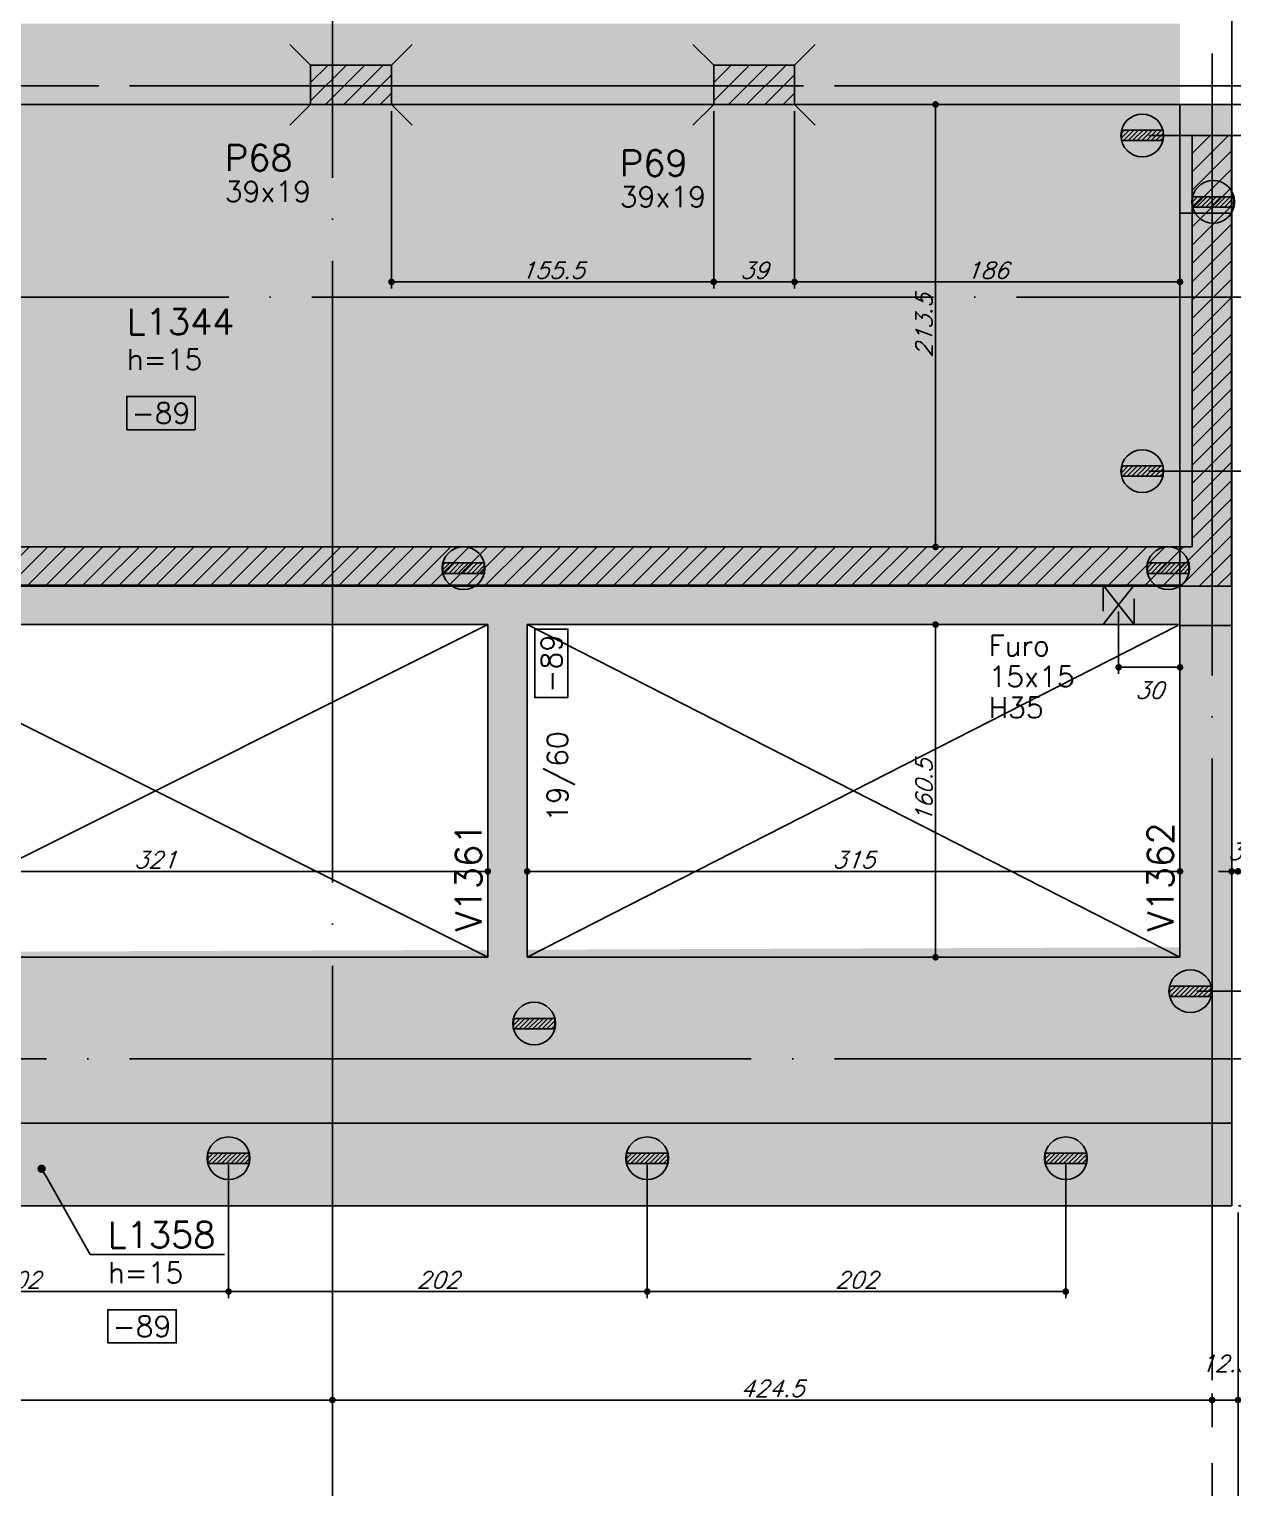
# Model space of a CAD drawing. Extents: x -5051 to 5519, y -2218 to 2282.
# Drawn here: x 2679 to 3260, y -692 to 12 of the extents above; entities that cross this region are included whole.
import ezdxf
from ezdxf import colors
from ezdxf.entities.mleader import LeaderData, LeaderLine
from ezdxf.enums import TextEntityAlignment as Align
from ezdxf.math import Vec2, Vec3

# ---------------------------------------------------------------- set-up
doc = ezdxf.new("R2010")
doc.units = 0
doc.header["$LTSCALE"] = 50
doc.header["$MEASUREMENT"] = 0
doc.linetypes.add('EIXO', pattern=[6.8, 6, -0.4, 0, -0.4])
doc.linetypes.add('HIDDEN', pattern=[0.375, 0.25, -0.125])
doc.layers.get('0').update_dxf_attribs({"linetype": 'CONTINUOUS'})
doc.layers.get('DEFPOINTS').update_dxf_attribs({"linetype": 'CONTINUOUS'})
for name, color, linetype in [('71', 6, 'CONTINUOUS'), ('F-ARM', 6, 'CONTINUOUS'), ('F-AUX-RED', 1, 'CONTINUOUS'), ('F-COTAS', 106, 'CONTINUOUS'), ('F-COTAS ANCORAGEM', 106, 'CONTINUOUS'), ('F-COTAS-FUROS VIGA', 50, 'CONTINUOUS'), ('F-DESNIVEL-8', 11, 'CONTINUOUS'), ('F-EIXO', 12, 'EIXO'), ('F-FURO-PAREDE', 2, 'HIDDEN'), ('F-FURO-PAREDE-TEXTOS', 2, 'CONTINUOUS'), ('F-LAJES', 3, 'CONTINUOUS'), ('F-LAJES-DIM', 2, 'CONTINUOUS'), ('F-LAJES-NOME', 4, 'CONTINUOUS'), ('F-PILARES-DIM', 172, 'CONTINUOUS'), ('F-PILARES-HACH', 174, 'CONTINUOUS'), ('F-PILARES-M', 170, 'CONTINUOUS'), ('F-PILARES-N', 170, 'CONTINUOUS'), ('F-PILARES-NASCE', 4, 'CONTINUOUS'), ('F-PILARES-NOME', 170, 'CONTINUOUS'), ('F-TEXTO', 6, 'CONTINUOUS'), ('F-VIGAS', 3, 'CONTINUOUS'), ('F-VIGAS-DIM', 2, 'CONTINUOUS'), ('F-VIGAS-NOME', 4, 'CONTINUOUS'), ('F-VÃO', 1, 'CONTINUOUS')]:
    doc.layers.add(name, color=color, linetype=linetype)
doc.layers.add('F-DESNIVEL-3', color=7, linetype='CONTINUOUS', true_color=0xd5c7ff)
doc.styles.add('CP-TEXT-INCL', font='simplex.shx', dxfattribs={"oblique": 20})
doc.styles.add('MCP', font='simplex.shx')
doc.styles.add('ROMANS', font='simplex.shx')
doc.styles.get("Standard").update_dxf_attribs({"font": 'simplex.shx'})
doc.dimstyles.new('CP-COTAS-50', dxfattribs={"dimscale": 0.64, "dimtxt": 12.5, "dimasz": 5, "dimexe": 5, "dimexo": 5, "dimgap": 2.5, "dimtad": 1, "dimdec": 1, "dimdsep": 46, "dimtxsty": 'CP-TEXT-INCL', "dimblk1": 'DOT', "dimblk2": 'DOT', "dimsah": 1, "dimcen": 9, "dimclrd": 256, "dimclre": 256, "dimclrt": 256, "dimadec": 0, "dimazin": 0, "dimtfac": 1, "dimtdec": 1, "dimtmove": 2, "dimatfit": 3, "dimldrblk": 'DOT', "dimfxl": 5, "dimtolj": 1, "dimarcsym": 0})

# ---------------------------------------------------------------- blocks, each defined once
blk = doc.blocks.new('*U217')
at = {"layer": 'F-EIXO'}
blk.add_line((0, 0), (0, -2408.39), dxfattribs=at)
at = {"layer": 'F-TEXTO', "style": 'ROMANS'}
blk.add_attdef('EIXO', text='', height=17.5, rotation=360, dxfattribs=at).set_placement((0, 28.21), align=Align.MIDDLE_CENTER)
blk = doc.blocks.new('*U4')
at = {"layer": 'F-EIXO'}
blk.add_line((0, 0), (7285, 0), dxfattribs=at)
at = {"layer": 'F-TEXTO', "style": 'ROMANS'}
blk.add_attdef('EIXO', text='', height=17.5, dxfattribs=at).set_placement((-28.2072, 0), align=Align.MIDDLE_CENTER)
blk = doc.blocks.new('*U3')
at = {"layer": 'F-EIXO'}
blk.add_line((0, 0), (7197, 0), dxfattribs=at)
at = {"layer": 'F-TEXTO', "style": 'ROMANS'}
blk.add_attdef('EIXO', text='', height=17.5, dxfattribs=at).set_placement((-28.2072, 0), align=Align.MIDDLE_CENTER)
blk = doc.blocks.new('*U205')
at = {"layer": 'F-EIXO'}
blk.add_line((0, 0), (0, -2508.39), dxfattribs=at)
at = {"layer": 'F-TEXTO', "style": 'ROMANS'}
blk.add_attdef('EIXO', text='', height=17.5, rotation=360, dxfattribs=at).set_placement((0, 28.21), align=Align.MIDDLE_CENTER)
blk = doc.blocks.new('*U9')
at = {"layer": 'F-LAJES-DIM', "color": 1}
blk.add_lwpolyline([(0, 0), (33, 0), (33, 16), (0, 16)], close=True, dxfattribs=at)
at = {"layer": 'F-LAJES-DIM', "style": 'MCP'}
blk.add_attdef('DIM', text='', height=10, dxfattribs=at).set_placement((16.5, 8), align=Align.MIDDLE_CENTER)
blk = doc.blocks.new('*U12')
at = {"layer": 'F-VIGAS-DIM', "color": 1}
blk.add_lwpolyline([(0, 0), (33, 0), (33, 16), (0, 16)], close=True, dxfattribs=at)
at = {"layer": 'F-VIGAS-DIM', "style": 'MCP'}
blk.add_attdef('DIM', text='', height=10, dxfattribs=at).set_placement((16.5, 8), align=Align.MIDDLE_CENTER)
blk = doc.blocks.new('_DOT')
at = {"color": 0, "linetype": 'ByBlock'}
blk.add_line((-0.5, 0), (-1, 0), dxfattribs=at)
at = {"color": 0, "linetype": 'ByBlock', "const_width": 0.5}
blk.add_lwpolyline([(-0.25, 0, 1), (0.25, 0, 1)], format="xyb", close=True, dxfattribs=at)
blk = doc.blocks.new('*D18')
at = {"layer": 'DEFPOINTS', "color": 0, "linetype": 'Continuous', "transparency": 16777216}
for p in [(3116.56, -275), (3116.56, -275), (3116.56, -435.5)]:
    blk.add_point(p, dxfattribs=at)
at = {"layer": 'F-COTAS', "linetype": 'Continuous', "lineweight": -2, "transparency": 16777216}
blk.add_line((3116.56, -432.3), (3116.56, -278.2), dxfattribs=at)
at = {"layer": 'F-COTAS', "linetype": 'Continuous', "lineweight": -2, "transparency": 16777216, "xscale": 3.2, "yscale": 3.2, "zscale": 3.2}
for p, rotation in [((3116.56, -275), 90), ((3116.56, -435.5), 270)]:
    blk.add_blockref('_DOT', p, dxfattribs=dict(at, rotation=rotation))
at = {"layer": 'F-COTAS', "linetype": 'Continuous', "transparency": 16777216, "insert": (3110.96, -355.25), "char_height": 8, "attachment_point": 5, "rotation": 90, "style": 'CP-TEXT-INCL'}
blk.add_mtext('\\A1;160.5', dxfattribs=at)
blk = doc.blocks.new('*D19')
at = {"layer": 'DEFPOINTS', "color": 0, "linetype": 'Continuous', "transparency": 16777216}
for p in [(3116.56, -24), (3116.56, -24), (3116.56, -237.5)]:
    blk.add_point(p, dxfattribs=at)
at = {"layer": 'F-COTAS', "linetype": 'Continuous', "lineweight": -2, "transparency": 16777216}
blk.add_line((3116.56, -234.3), (3116.56, -27.2), dxfattribs=at)
at = {"layer": 'F-COTAS', "linetype": 'Continuous', "lineweight": -2, "transparency": 16777216, "xscale": 3.2, "yscale": 3.2, "zscale": 3.2}
for p, rotation in [((3116.56, -24), 90), ((3116.56, -237.5), 270)]:
    blk.add_blockref('_DOT', p, dxfattribs=dict(at, rotation=rotation))
at = {"layer": 'F-COTAS', "linetype": 'Continuous', "transparency": 16777216, "insert": (3110.96, -130.75), "char_height": 8, "attachment_point": 5, "rotation": 90, "style": 'CP-TEXT-INCL'}
blk.add_mtext('\\A1;213.5', dxfattribs=at)
blk = doc.blocks.new('*D127')
at = {"layer": 'DEFPOINTS', "color": 0, "linetype": 'Continuous', "transparency": 16777216}
for p in [(2579.5, -394.06), (2900.5, -394.06), (2900.5, -394.06)]:
    blk.add_point(p, dxfattribs=at)
at = {"layer": 'F-COTAS', "linetype": 'Continuous', "lineweight": -2, "transparency": 16777216}
blk.add_line((2582.7, -394.06), (2897.3, -394.06), dxfattribs=at)
at = {"layer": 'F-COTAS', "linetype": 'Continuous', "lineweight": -2, "transparency": 16777216, "xscale": 3.2, "yscale": 3.2, "zscale": 3.2, "rotation": 180}
blk.add_blockref('_DOT', (2579.5, -394.06), dxfattribs=at)
at = {"layer": 'F-COTAS', "linetype": 'Continuous', "lineweight": -2, "transparency": 16777216, "xscale": 3.2, "yscale": 3.2, "zscale": 3.2}
blk.add_blockref('_DOT', (2900.5, -394.06), dxfattribs=at)
at = {"layer": 'F-COTAS', "linetype": 'Continuous', "transparency": 16777216, "insert": (2740, -388.46), "char_height": 8, "attachment_point": 5, "style": 'CP-TEXT-INCL'}
blk.add_mtext('\\A1;321', dxfattribs=at)
blk = doc.blocks.new('*D128')
at = {"layer": 'DEFPOINTS', "color": 0, "linetype": 'Continuous', "transparency": 16777216}
for p in [(2919.5, -394.06), (3234.5, -394.06), (3234.5, -394.06)]:
    blk.add_point(p, dxfattribs=at)
at = {"layer": 'F-COTAS', "linetype": 'Continuous', "lineweight": -2, "transparency": 16777216}
blk.add_line((2922.7, -394.06), (3231.3, -394.06), dxfattribs=at)
at = {"layer": 'F-COTAS', "linetype": 'Continuous', "lineweight": -2, "transparency": 16777216, "xscale": 3.2, "yscale": 3.2, "zscale": 3.2, "rotation": 180}
blk.add_blockref('_DOT', (2919.5, -394.06), dxfattribs=at)
at = {"layer": 'F-COTAS', "linetype": 'Continuous', "lineweight": -2, "transparency": 16777216, "xscale": 3.2, "yscale": 3.2, "zscale": 3.2}
blk.add_blockref('_DOT', (3234.5, -394.06), dxfattribs=at)
at = {"layer": 'F-COTAS', "linetype": 'Continuous', "transparency": 16777216, "insert": (3077, -388.46), "char_height": 8, "attachment_point": 5, "style": 'CP-TEXT-INCL'}
blk.add_mtext('\\A1;315', dxfattribs=at)
blk = doc.blocks.new('*D129')
at = {"layer": 'DEFPOINTS', "color": 0, "linetype": 'Continuous', "transparency": 16777216}
for p in [(3259.5, -394.06), (3262.5, -394.06), (3262.5, -394.06)]:
    blk.add_point(p, dxfattribs=at)
at = {"layer": 'F-COTAS', "linetype": 'Continuous', "lineweight": -2, "transparency": 16777216}
for p, q in [((3256.3, -394.06), (3253.1, -394.06)), ((3259.5, -394.06), (3262.5, -394.06)), ((3265.7, -394.06), (3268.9, -394.06))]:
    blk.add_line(p, q, dxfattribs=at)
at = {"layer": 'F-COTAS', "linetype": 'Continuous', "lineweight": -2, "transparency": 16777216, "xscale": 3.2, "yscale": 3.2, "zscale": 3.2}
blk.add_blockref('_DOT', (3259.5, -394.06), dxfattribs=at)
at = {"layer": 'F-COTAS', "linetype": 'Continuous', "lineweight": -2, "transparency": 16777216, "xscale": 3.2, "yscale": 3.2, "zscale": 3.2, "rotation": 180}
blk.add_blockref('_DOT', (3262.5, -394.06), dxfattribs=at)
at = {"layer": 'F-COTAS', "linetype": 'Continuous', "transparency": 16777216, "insert": (3261, -384.46), "char_height": 8, "attachment_point": 5, "style": 'CP-TEXT-INCL'}
blk.add_mtext('\\A1;3', dxfattribs=at)
blk = doc.blocks.new('*D190')
at = {"layer": 'DEFPOINTS', "color": 0, "linetype": 'Continuous', "transparency": 16777216}
for p in [(3048.5, -24), (3234.5, -50.25), (3234.5, -109.63)]:
    blk.add_point(p, dxfattribs=at)
at = {"layer": 'F-COTAS', "linetype": 'Continuous', "lineweight": -2, "transparency": 16777216}
for p, q in [((3048.5, -27.2), (3048.5, -112.83)), ((3234.5, -53.45), (3234.5, -112.83)), ((3051.7, -109.63), (3231.3, -109.63))]:
    blk.add_line(p, q, dxfattribs=at)
at = {"layer": 'F-COTAS', "linetype": 'Continuous', "lineweight": -2, "transparency": 16777216, "xscale": 3.2, "yscale": 3.2, "zscale": 3.2, "rotation": 180}
blk.add_blockref('_DOT', (3048.5, -109.63), dxfattribs=at)
at = {"layer": 'F-COTAS', "linetype": 'Continuous', "lineweight": -2, "transparency": 16777216, "xscale": 3.2, "yscale": 3.2, "zscale": 3.2}
blk.add_blockref('_DOT', (3234.5, -109.63), dxfattribs=at)
at = {"layer": 'F-COTAS', "linetype": 'Continuous', "transparency": 16777216, "insert": (3141.5, -104.03), "char_height": 8, "attachment_point": 5, "style": 'CP-TEXT-INCL'}
blk.add_mtext('\\A1;186', dxfattribs=at)
blk = doc.blocks.new('*D191')
at = {"layer": 'DEFPOINTS', "color": 0, "linetype": 'Continuous', "transparency": 16777216}
for p in [(2854, -24), (3009.5, -24), (3009.5, -109.63)]:
    blk.add_point(p, dxfattribs=at)
at = {"layer": 'F-COTAS', "linetype": 'Continuous', "lineweight": -2, "transparency": 16777216}
for p, q in [((2854, -27.2), (2854, -112.83)), ((3009.5, -27.2), (3009.5, -112.83)), ((2857.2, -109.63), (3006.3, -109.63))]:
    blk.add_line(p, q, dxfattribs=at)
at = {"layer": 'F-COTAS', "linetype": 'Continuous', "lineweight": -2, "transparency": 16777216, "xscale": 3.2, "yscale": 3.2, "zscale": 3.2, "rotation": 180}
blk.add_blockref('_DOT', (2854, -109.63), dxfattribs=at)
at = {"layer": 'F-COTAS', "linetype": 'Continuous', "lineweight": -2, "transparency": 16777216, "xscale": 3.2, "yscale": 3.2, "zscale": 3.2}
blk.add_blockref('_DOT', (3009.5, -109.63), dxfattribs=at)
at = {"layer": 'F-COTAS', "linetype": 'Continuous', "transparency": 16777216, "insert": (2931.75, -104.03), "char_height": 8, "attachment_point": 5, "style": 'CP-TEXT-INCL'}
blk.add_mtext('\\A1;155.5', dxfattribs=at)
blk = doc.blocks.new('*D192')
at = {"layer": 'DEFPOINTS', "color": 0, "linetype": 'Continuous', "transparency": 16777216}
for p in [(3009.5, -90.98), (3048.5, -90.98), (3048.5, -109.63)]:
    blk.add_point(p, dxfattribs=at)
at = {"layer": 'F-COTAS', "linetype": 'Continuous', "lineweight": -2, "transparency": 16777216}
for p, q in [((3009.5, -94.18), (3009.5, -112.83)), ((3048.5, -94.18), (3048.5, -112.83)), ((3012.7, -109.63), (3045.3, -109.63))]:
    blk.add_line(p, q, dxfattribs=at)
at = {"layer": 'F-COTAS', "linetype": 'Continuous', "lineweight": -2, "transparency": 16777216, "xscale": 3.2, "yscale": 3.2, "zscale": 3.2, "rotation": 180}
blk.add_blockref('_DOT', (3009.5, -109.63), dxfattribs=at)
at = {"layer": 'F-COTAS', "linetype": 'Continuous', "lineweight": -2, "transparency": 16777216, "xscale": 3.2, "yscale": 3.2, "zscale": 3.2}
blk.add_blockref('_DOT', (3048.5, -109.63), dxfattribs=at)
at = {"layer": 'F-COTAS', "linetype": 'Continuous', "transparency": 16777216, "insert": (3029, -104.03), "char_height": 8, "attachment_point": 5, "style": 'CP-TEXT-INCL'}
blk.add_mtext('\\A1;39', dxfattribs=at)
blk = doc.blocks.new('*D384')
at = {"layer": 'DEFPOINTS', "color": 0, "linetype": 'Continuous', "transparency": 16777216}
for p in [(3204.9, -265.5), (3234.5, -290.99), (3234.5, -295.6)]:
    blk.add_point(p, dxfattribs=at)
at = {"layer": 'F-COTAS-FUROS VIGA', "linetype": 'Continuous', "lineweight": -2, "transparency": 16777216}
for p, q in [((3204.9, -268.7), (3204.9, -298.8)), ((3208.1, -295.6), (3231.3, -295.6)), ((3234.5, -294.19), (3234.5, -298.8))]:
    blk.add_line(p, q, dxfattribs=at)
at = {"layer": 'F-COTAS-FUROS VIGA', "linetype": 'Continuous', "lineweight": -2, "transparency": 16777216, "xscale": 3.2, "yscale": 3.2, "zscale": 3.2, "rotation": 180}
blk.add_blockref('_DOT', (3204.9, -295.6), dxfattribs=at)
at = {"layer": 'F-COTAS-FUROS VIGA', "linetype": 'Continuous', "lineweight": -2, "transparency": 16777216, "xscale": 3.2, "yscale": 3.2, "zscale": 3.2}
blk.add_blockref('_DOT', (3234.5, -295.6), dxfattribs=at)
at = {"layer": 'F-COTAS-FUROS VIGA', "linetype": 'Continuous', "transparency": 16777216, "insert": (3219.7, -306.63), "char_height": 8, "attachment_point": 5, "style": 'CP-TEXT-INCL'}
blk.add_mtext('\\A1;30', dxfattribs=at)
blk = doc.blocks.new('PONTO ANCORAGEM_EST')
at = {"layer": 'F-ARM'}
h = blk.add_hatch(dxfattribs=at)
h.set_pattern_fill('ANSI31', color=2, scale=0.5)
h.set_pattern_definition([(45, (0, 0), (-1.122532, 1.122532), [])])
h.paths.add_polyline_path([(-1159.55, 5937.09), (-1179.55, 5937.09), (-1179.55, 5932.09), (-1159.55, 5932.09)])
at = {"layer": 'F-ARM', "color": 3, "elevation": 0}
blk.add_lwpolyline([(-1179.55, 5932.09), (-1159.55, 5932.09), (-1159.55, 5937.09), (-1179.55, 5937.09)], close=True, dxfattribs=at)
at = {"layer": 'F-ARM', "color": 3}
blk.add_circle((-1169.55, 5934.59, 0), 10.31, dxfattribs=at)
blk = doc.blocks.new('*D425')
at = {"layer": 'DEFPOINTS', "color": 0, "linetype": 'Continuous', "transparency": 16777216}
for p in [(-3549.5, -555.5), (3262.5, -555.5), (3262.5, -715.86)]:
    blk.add_point(p, dxfattribs=at)
at = {"layer": 'F-COTAS', "linetype": 'Continuous', "lineweight": -2, "transparency": 16777216}
for p, q in [((-3549.5, -558.7), (-3549.5, -719.06)), ((3262.5, -558.7), (3262.5, -719.06)), ((-3546.3, -715.86), (3259.3, -715.86))]:
    blk.add_line(p, q, dxfattribs=at)
at = {"layer": 'F-COTAS', "linetype": 'Continuous', "lineweight": -2, "transparency": 16777216, "xscale": 3.2, "yscale": 3.2, "zscale": 3.2, "rotation": 180}
blk.add_blockref('_DOT', (-3549.5, -715.86), dxfattribs=at)
at = {"layer": 'F-COTAS', "linetype": 'Continuous', "lineweight": -2, "transparency": 16777216, "xscale": 3.2, "yscale": 3.2, "zscale": 3.2}
blk.add_blockref('_DOT', (3262.5, -715.86), dxfattribs=at)
at = {"layer": 'F-COTAS', "linetype": 'Continuous', "transparency": 16777216, "insert": (-143.5, -710.26), "char_height": 8, "attachment_point": 5, "style": 'CP-TEXT-INCL'}
blk.add_mtext('\\A1;6812', dxfattribs=at)
blk = doc.blocks.new('*D426')
at = {"layer": 'DEFPOINTS', "color": 0, "linetype": 'Continuous', "transparency": 16777216}
for p in [(3262.5, -555.5), (3250, -649.15), (3250, -665.52)]:
    blk.add_point(p, dxfattribs=at)
at = {"layer": 'F-COTAS', "linetype": 'Continuous', "lineweight": -2, "transparency": 16777216}
for p, q in [((3262.5, -558.7), (3262.5, -652.35)), ((3250, -662.32), (3250, -645.95)), ((3259.3, -649.15), (3253.2, -649.15))]:
    blk.add_line(p, q, dxfattribs=at)
at = {"layer": 'F-COTAS', "linetype": 'Continuous', "lineweight": -2, "transparency": 16777216, "xscale": 3.2, "yscale": 3.2, "zscale": 3.2, "rotation": 180}
blk.add_blockref('_DOT', (3250, -649.15), dxfattribs=at)
at = {"layer": 'F-COTAS', "linetype": 'Continuous', "lineweight": -2, "transparency": 16777216, "xscale": 3.2, "yscale": 3.2, "zscale": 3.2}
blk.add_blockref('_DOT', (3262.5, -649.15), dxfattribs=at)
at = {"layer": 'F-COTAS', "linetype": 'Continuous', "transparency": 16777216, "insert": (3256.25, -631.55), "char_height": 8, "attachment_point": 5, "style": 'CP-TEXT-INCL'}
blk.add_mtext('\\A1;12.5', dxfattribs=at)
blk = doc.blocks.new('*D427')
at = {"layer": 'DEFPOINTS', "color": 0, "linetype": 'Continuous', "transparency": 16777216}
for p in [(2825.5, -649.15), (2825.5, -649.15), (3250, -665.52)]:
    blk.add_point(p, dxfattribs=at)
at = {"layer": 'F-COTAS', "linetype": 'Continuous', "lineweight": -2, "transparency": 16777216}
for p, q in [((3250, -662.32), (3250, -645.95)), ((3246.8, -649.15), (2828.7, -649.15))]:
    blk.add_line(p, q, dxfattribs=at)
at = {"layer": 'F-COTAS', "linetype": 'Continuous', "lineweight": -2, "transparency": 16777216, "xscale": 3.2, "yscale": 3.2, "zscale": 3.2, "rotation": 180}
blk.add_blockref('_DOT', (2825.5, -649.15), dxfattribs=at)
at = {"layer": 'F-COTAS', "linetype": 'Continuous', "lineweight": -2, "transparency": 16777216, "xscale": 3.2, "yscale": 3.2, "zscale": 3.2}
blk.add_blockref('_DOT', (3250, -649.15), dxfattribs=at)
at = {"layer": 'F-COTAS', "linetype": 'Continuous', "transparency": 16777216, "insert": (3037.75, -643.55), "char_height": 8, "attachment_point": 5, "style": 'CP-TEXT-INCL'}
blk.add_mtext('\\A1;424.5', dxfattribs=at)
blk = doc.blocks.new('*D428')
at = {"layer": 'DEFPOINTS', "color": 0, "linetype": 'Continuous', "transparency": 16777216}
for p in [(2245.5, -649.15), (2825.5, -649.15), (2245.5, -660.8)]:
    blk.add_point(p, dxfattribs=at)
at = {"layer": 'F-COTAS', "linetype": 'Continuous', "lineweight": -2, "transparency": 16777216}
for p, q in [((2245.5, -657.6), (2245.5, -645.95)), ((2822.3, -649.15), (2248.7, -649.15))]:
    blk.add_line(p, q, dxfattribs=at)
at = {"layer": 'F-COTAS', "linetype": 'Continuous', "lineweight": -2, "transparency": 16777216, "xscale": 3.2, "yscale": 3.2, "zscale": 3.2, "rotation": 180}
blk.add_blockref('_DOT', (2245.5, -649.15), dxfattribs=at)
at = {"layer": 'F-COTAS', "linetype": 'Continuous', "lineweight": -2, "transparency": 16777216, "xscale": 3.2, "yscale": 3.2, "zscale": 3.2}
blk.add_blockref('_DOT', (2825.5, -649.15), dxfattribs=at)
at = {"layer": 'F-COTAS', "linetype": 'Continuous', "transparency": 16777216, "insert": (2535.5, -643.55), "char_height": 8, "attachment_point": 5, "style": 'CP-TEXT-INCL'}
blk.add_mtext('\\A1;580', dxfattribs=at)
blk = doc.blocks.new('*D495')
at = {"layer": 'DEFPOINTS', "color": 0, "linetype": 'Continuous', "transparency": 16777216}
for p in [(2573.4, -532.5), (2775.4, -532.5), (2775.4, -596.81)]:
    blk.add_point(p, dxfattribs=at)
at = {"layer": 'F-COTAS ANCORAGEM', "linetype": 'Continuous', "lineweight": -2, "transparency": 16777216}
for p, q in [((2573.4, -535.7), (2573.4, -600.01)), ((2775.4, -535.7), (2775.4, -600.01)), ((2576.6, -596.81), (2772.2, -596.81))]:
    blk.add_line(p, q, dxfattribs=at)
at = {"layer": 'F-COTAS ANCORAGEM', "linetype": 'Continuous', "lineweight": -2, "transparency": 16777216, "xscale": 3.2, "yscale": 3.2, "zscale": 3.2, "rotation": 180}
blk.add_blockref('_DOT', (2573.4, -596.81), dxfattribs=at)
at = {"layer": 'F-COTAS ANCORAGEM', "linetype": 'Continuous', "lineweight": -2, "transparency": 16777216, "xscale": 3.2, "yscale": 3.2, "zscale": 3.2}
blk.add_blockref('_DOT', (2775.4, -596.81), dxfattribs=at)
at = {"layer": 'F-COTAS ANCORAGEM', "linetype": 'Continuous', "transparency": 16777216, "insert": (2674.4, -591.21), "char_height": 8, "attachment_point": 5, "style": 'CP-TEXT-INCL'}
blk.add_mtext('\\A1;202', dxfattribs=at)
blk = doc.blocks.new('*D496')
at = {"layer": 'DEFPOINTS', "color": 0, "linetype": 'Continuous', "transparency": 16777216}
for p in [(2775.4, -532.5), (2977.4, -532.5), (2977.4, -596.81)]:
    blk.add_point(p, dxfattribs=at)
at = {"layer": 'F-COTAS ANCORAGEM', "linetype": 'Continuous', "lineweight": -2, "transparency": 16777216}
for p, q in [((2775.4, -535.7), (2775.4, -600.01)), ((2977.4, -535.7), (2977.4, -600.01)), ((2778.6, -596.81), (2974.2, -596.81))]:
    blk.add_line(p, q, dxfattribs=at)
at = {"layer": 'F-COTAS ANCORAGEM', "linetype": 'Continuous', "lineweight": -2, "transparency": 16777216, "xscale": 3.2, "yscale": 3.2, "zscale": 3.2, "rotation": 180}
blk.add_blockref('_DOT', (2775.4, -596.81), dxfattribs=at)
at = {"layer": 'F-COTAS ANCORAGEM', "linetype": 'Continuous', "lineweight": -2, "transparency": 16777216, "xscale": 3.2, "yscale": 3.2, "zscale": 3.2}
blk.add_blockref('_DOT', (2977.4, -596.81), dxfattribs=at)
at = {"layer": 'F-COTAS ANCORAGEM', "linetype": 'Continuous', "transparency": 16777216, "insert": (2876.4, -591.21), "char_height": 8, "attachment_point": 5, "style": 'CP-TEXT-INCL'}
blk.add_mtext('\\A1;202', dxfattribs=at)
blk = doc.blocks.new('*D497')
at = {"layer": 'DEFPOINTS', "color": 0, "linetype": 'Continuous', "transparency": 16777216}
for p in [(2977.4, -532.5), (3179.4, -532.5), (3179.4, -596.81)]:
    blk.add_point(p, dxfattribs=at)
at = {"layer": 'F-COTAS ANCORAGEM', "linetype": 'Continuous', "lineweight": -2, "transparency": 16777216}
for p, q in [((2977.4, -535.7), (2977.4, -600.01)), ((3179.4, -535.7), (3179.4, -600.01)), ((2980.6, -596.81), (3176.2, -596.81))]:
    blk.add_line(p, q, dxfattribs=at)
at = {"layer": 'F-COTAS ANCORAGEM', "linetype": 'Continuous', "lineweight": -2, "transparency": 16777216, "xscale": 3.2, "yscale": 3.2, "zscale": 3.2, "rotation": 180}
blk.add_blockref('_DOT', (2977.4, -596.81), dxfattribs=at)
at = {"layer": 'F-COTAS ANCORAGEM', "linetype": 'Continuous', "lineweight": -2, "transparency": 16777216, "xscale": 3.2, "yscale": 3.2, "zscale": 3.2}
blk.add_blockref('_DOT', (3179.4, -596.81), dxfattribs=at)
at = {"layer": 'F-COTAS ANCORAGEM', "linetype": 'Continuous', "transparency": 16777216, "insert": (3078.4, -591.21), "char_height": 8, "attachment_point": 5, "style": 'CP-TEXT-INCL'}
blk.add_mtext('\\A1;202', dxfattribs=at)
blk = doc.blocks.new('*D498')
at = {"layer": 'DEFPOINTS', "color": 0, "linetype": 'Continuous', "transparency": 16777216}
for p in [(3239.5, -451.9), (3313.22, -451.9), (3259.5, -555.5)]:
    blk.add_point(p, dxfattribs=at)
at = {"layer": 'F-COTAS ANCORAGEM', "linetype": 'Continuous', "lineweight": -2, "transparency": 16777216}
for p, q in [((3242.7, -451.9), (3316.42, -451.9)), ((3313.22, -552.3), (3313.22, -455.1)), ((3262.7, -555.5), (3316.42, -555.5))]:
    blk.add_line(p, q, dxfattribs=at)
at = {"layer": 'F-COTAS ANCORAGEM', "linetype": 'Continuous', "lineweight": -2, "transparency": 16777216, "xscale": 3.2, "yscale": 3.2, "zscale": 3.2}
for p, rotation in [((3313.22, -451.9), 90), ((3313.22, -555.5), 270)]:
    blk.add_blockref('_DOT', p, dxfattribs=dict(at, rotation=rotation))
at = {"layer": 'F-COTAS ANCORAGEM', "linetype": 'Continuous', "transparency": 16777216, "insert": (3307.62, -503.7), "char_height": 8, "attachment_point": 5, "rotation": 90, "style": 'CP-TEXT-INCL'}
blk.add_mtext('\\A1;104', dxfattribs=at)
blk = doc.blocks.new('*D499')
at = {"layer": 'DEFPOINTS', "color": 0, "linetype": 'Continuous', "transparency": 16777216}
for p in [(3216.3, -200.93), (3313.22, -200.93), (3239.5, -451.9)]:
    blk.add_point(p, dxfattribs=at)
at = {"layer": 'F-COTAS ANCORAGEM', "linetype": 'Continuous', "lineweight": -2, "transparency": 16777216}
for p, q in [((3219.5, -200.93), (3316.42, -200.93)), ((3313.22, -448.7), (3313.22, -204.13)), ((3242.7, -451.9), (3316.42, -451.9))]:
    blk.add_line(p, q, dxfattribs=at)
at = {"layer": 'F-COTAS ANCORAGEM', "linetype": 'Continuous', "lineweight": -2, "transparency": 16777216, "xscale": 3.2, "yscale": 3.2, "zscale": 3.2}
for p, rotation in [((3313.22, -200.93), 90), ((3313.22, -451.9), 270)]:
    blk.add_blockref('_DOT', p, dxfattribs=dict(at, rotation=rotation))
at = {"layer": 'F-COTAS ANCORAGEM', "linetype": 'Continuous', "transparency": 16777216, "insert": (3307.62, -326.42), "char_height": 8, "attachment_point": 5, "rotation": 90, "style": 'CP-TEXT-INCL'}
blk.add_mtext('\\A1;251', dxfattribs=at)
blk = doc.blocks.new('*D500')
at = {"layer": 'DEFPOINTS', "color": 0, "linetype": 'Continuous', "transparency": 16777216}
for p in [(3216.3, -39), (3313.22, -39), (3216.3, -200.93)]:
    blk.add_point(p, dxfattribs=at)
at = {"layer": 'F-COTAS ANCORAGEM', "linetype": 'Continuous', "lineweight": -2, "transparency": 16777216}
for p, q in [((3219.5, -39), (3316.42, -39)), ((3313.22, -197.73), (3313.22, -42.2)), ((3219.5, -200.93), (3316.42, -200.93))]:
    blk.add_line(p, q, dxfattribs=at)
at = {"layer": 'F-COTAS ANCORAGEM', "linetype": 'Continuous', "lineweight": -2, "transparency": 16777216, "xscale": 3.2, "yscale": 3.2, "zscale": 3.2}
for p, rotation in [((3313.22, -39), 90), ((3313.22, -200.93), 270)]:
    blk.add_blockref('_DOT', p, dxfattribs=dict(at, rotation=rotation))
at = {"layer": 'F-COTAS ANCORAGEM', "linetype": 'Continuous', "transparency": 16777216, "insert": (3307.62, -119.97), "char_height": 8, "attachment_point": 5, "rotation": 90, "style": 'CP-TEXT-INCL'}
blk.add_mtext('\\A1;162', dxfattribs=at)
blk = doc.blocks.new('*D501')
at = {"layer": 'DEFPOINTS', "color": 0, "linetype": 'Continuous', "transparency": 16777216}
for p in [(3275.5, 83.78), (3313.22, 83.78), (3216.3, -39)]:
    blk.add_point(p, dxfattribs=at)
at = {"layer": 'F-COTAS ANCORAGEM', "linetype": 'Continuous', "lineweight": -2, "transparency": 16777216}
for p, q in [((3278.7, 83.78), (3316.42, 83.78)), ((3313.22, -35.8), (3313.22, 80.58)), ((3219.5, -39), (3316.42, -39))]:
    blk.add_line(p, q, dxfattribs=at)
at = {"layer": 'F-COTAS ANCORAGEM', "linetype": 'Continuous', "lineweight": -2, "transparency": 16777216, "xscale": 3.2, "yscale": 3.2, "zscale": 3.2}
for p, rotation in [((3313.22, 83.78), 90), ((3313.22, -39), 270)]:
    blk.add_blockref('_DOT', p, dxfattribs=dict(at, rotation=rotation))
at = {"layer": 'F-COTAS ANCORAGEM', "linetype": 'Continuous', "transparency": 16777216, "insert": (3307.62, 22.39), "char_height": 8, "attachment_point": 5, "rotation": 90, "style": 'CP-TEXT-INCL'}
blk.add_mtext('\\A1;123', dxfattribs=at)

msp = doc.modelspace()

# ---------------------------------------------------------------- hatches: boundary and pattern name
at = {"layer": '71', "linetype": 'Continuous'}
h = msp.add_hatch(dxfattribs=at)
h.set_pattern_fill('ANSI31', color=1, scale=50)
h.paths.add_polyline_path([(2175, -256.5), (3259.3, -256.5), (3259.3, -39), (3240.3, -39), (3240.3, -237.5), (2156, -237.5), (2156, -496.5), (1574.5, -496.5), (1574.5, -39), (1555.5, -39), (1555.5, -515.5), (2175, -515.5)])
at = {"layer": 'F-DESNIVEL-8', "linetype": 'Continuous'}
msp.add_hatch(color=256, dxfattribs=at).paths.add_polyline_path([(3234.5, -275.5), (3259.5, -275.5), (3259.5, -76.5), (3234.5, -76.5)], flags=16)
h = msp.add_hatch(color=256, dxfattribs=at)
h.dxf.hatch_style = 1
edge = h.paths.add_edge_path()
edge.add_arc((601.834, -482.474), 43.44, 297.909042, 436.24471)
edge.add_line((612.163, -440.279), (3234.5, -430.721))
edge.add_line((3234.5, -430.721), (3234.5, -512.73))
edge.add_line((3234.5, -512.73), (2263.338, -512.73))
edge.add_arc((2235, -484.5), 40, 315.109537, 584.890463)
edge.add_line((2206.662, -512.73), (1532.838, -512.73))
edge.add_arc((1504.5, -484.5), 40, 315.109537, 584.890463)
edge.add_line((1476.162, -512.73), (622.167, -520.862))
edge = h.paths.add_edge_path()
edge.add_arc((605.5, -484.5), 40, 100.00695, 246.465637)
edge.add_line((589.528, -521.173), (385.558, -523.115))
edge.add_line((385.558, -523.115), (385.558, -445.885))
edge.add_line((385.558, -445.885), (598.549, -445.109))
at = {"layer": 'F-PILARES-HACH', "linetype": 'Continuous'}
h = msp.add_hatch(dxfattribs=at)
h.set_pattern_fill('ANSI31', color=256, scale=50, style=0)
h.paths.add_polyline_path([(2815, -24), (2854, -24), (2854, -5), (2815, -5)], flags=16)
h = msp.add_hatch(dxfattribs=at)
h.set_pattern_fill('ANSI31', color=256, scale=50, style=0)
h.paths.add_polyline_path([(3009.5, -24), (3048.5, -24), (3048.5, -5), (3009.5, -5)], flags=16)

# ---------------------------------------------------------------- linework, layer by layer
at = {"layer": '71', "color": 2, "linetype": 'Continuous'}
for p, q in [((3240.3, -237.5), (3240.3, -39)), ((3259.3, -256.5), (3259.3, -39)), ((3240.3, -237.5), (2156, -237.5)), ((2175, -256.5), (3259.3, -256.5))]:
    msp.add_line(p, q, dxfattribs=at)
at = {"layer": 'F-DESNIVEL-3', "linetype": 'Continuous'}
for points in [[(2834.5, -24), (2834.5, 15), (2239.6, 15)], [(2834.5, -24), (2239.6, 15), (2239.6, -24)], [(2834.5, -24), (3029, -24), (3029, 15)], [(2834.5, -24), (3029, 15), (2834.5, 15)], [(2834.5, -24), (2834.5, 15), (2834.5, -24)], [(3029, -24), (3234.5, -24), (3234.5, 15)], [(3029, -24), (3234.5, 15), (3029, 15)], [(3029, -24), (3029, 15), (3029, -24)], [(2834.5, -24), (2239.6, -24), (2834.5, -24)]]:
    msp.add_solid(points, dxfattribs=at)
at = {"layer": 'F-DESNIVEL-8', "linetype": 'Continuous'}
for points in [[(3259.5, 11.25), (3259.5, -76.4), (3259.5, 11.25)], [(3234.5, -76.5), (2815, -24), (2274.97, -24)], [(3234.5, -76.5), (2274.97, -24), (3234.5, -76.5)], [(3234.5, -76.5), (2274.97, -24), (2274.97, -256)], [(3234.5, -76.5), (2854, -24), (2815, -24)], [(3234.5, -76.5), (2815, -24), (3234.5, -76.5)], [(3234.5, -76.5), (3009.5, -24), (2854, -24)], [(3234.5, -76.5), (2854, -24), (3234.5, -76.5)], [(3234.5, -76.5), (3048.5, -24), (3009.5, -24)], [(3234.5, -76.5), (3009.5, -24), (3234.5, -76.5)], [(3234.5, -76.5), (3234.5, -24), (3048.5, -24)], [(3234.5, -76.5), (3048.5, -24), (3234.5, -76.5)], [(3259.5, -24), (3234.5, -24), (3234.5, -76.4)], [(3259.5, -24), (3234.5, -76.4), (3259.5, -76.4)], [(3234.5, -76.5), (2274.97, -256), (3234.5, -76.5)], [(3234.5, -76.5), (2274.97, -256), (2570, -256)], [(3234.5, -76.5), (2570, -256), (3234.5, -76.5)], [(3234.5, -76.5), (2570, -256), (2910, -256)], [(3234.5, -76.5), (2910, -256), (3234.5, -76.5)], [(3234.5, -76.5), (2910, -256), (3234.5, -256)], [(3234.5, -76.5), (3234.5, -256), (3234.5, -76.5)], [(2570, -275), (2910, -275), (2910, -256)], [(2570, -275), (2910, -256), (2570, -256)], [(2910, -275), (3234.4, -275), (3234.4, -256)], [(2910, -275), (3234.4, -256), (2910, -256)], [(2910, -275), (2910, -256), (2910, -275)], [(2919.5, -435.5), (2919.5, -275), (2900.5, -275)], [(2919.5, -435.5), (2900.5, -275), (2900.5, -435.5)], [(3259.5, -515.5), (3259.5, -275.6), (3234.5, -275.6)], [(3259.5, -515.5), (3234.5, -275.6), (3234.5, -435.5)], [(2570, -515.5), (2910, -515.5), (2910, -435.5)], [(2570, -515.5), (2910, -435.5), (2570, -435.5)], [(2919.5, -435.5), (2900.5, -435.5), (2919.5, -435.5)], [(2910, -515.5), (3259.5, -515.5), (3234.5, -435.5)], [(2910, -515.5), (3234.5, -435.5), (2910, -435.5)], [(2910, -515.5), (2910, -435.5), (2910, -515.5)], [(3259.5, -515.5), (3234.5, -435.5), (3259.5, -515.5)], [(2570, -515.5), (2236, -555.5), (3259.5, -555.5)], [(2570, -515.5), (3259.5, -555.5), (2570, -515.5)], [(2570, -515.5), (3259.5, -555.5), (3259.5, -515.5)], [(2570, -515.5), (3259.5, -515.5), (2570, -515.5)], [(2570, -515.5), (2570, -515.5), (2910, -515.5)], [(2570, -515.5), (2910, -515.5), (3259.5, -515.5)]]:
    msp.add_solid(points, dxfattribs=at)
at = {"layer": 'F-EIXO'}
msp.add_line((-3709.089, -15), (3550.572, -15), dxfattribs=at)
at = {"layer": 'F-FURO-PAREDE'}
msp.add_lwpolyline([(3204.9, -265.5), (3197.4, -275), (3212.4, -275), (3204.9, -265.5), (3212.4, -275), (3212.4, -256), (3204.9, -265.5), (3212.4, -256), (3197.4, -256), (3204.9, -265.5), (3197.4, -256), (3197.4, -275), (3204.9, -265.5)], dxfattribs=at)
at = {"layer": 'F-LAJES', "linetype": 'Continuous'}
for p, q in [((3259.5, -24), (3299.5, -24)), ((3259.5, -515.5), (3259.5, -555.5)), ((-3549.5, -555.5), (3259.5, -555.5))]:
    msp.add_line(p, q, dxfattribs=at)
at = {"layer": 'F-PILARES-M', "linetype": 'Continuous'}
msp.add_lwpolyline([(3234.5, -275.5), (3259.5, -275.5), (3259.5, -76.5), (3234.5, -76.5), (3234.5, -275.5)], dxfattribs=at)
at = {"layer": 'F-PILARES-N', "linetype": 'Continuous'}
for points in [[(2815, -24), (2854, -24), (2854, -5), (2815, -5), (2815, -24)], [(3009.5, -24), (3048.5, -24), (3048.5, -5), (3009.5, -5), (3009.5, -24)]]:
    msp.add_lwpolyline(points, dxfattribs=at)
at = {"layer": 'F-PILARES-NASCE', "linetype": 'Continuous'}
for p, q in [((2815, -5), (2805, 5)), ((2854, -5), (2864, 5)), ((3009.5, -5), (2999.5, 5)), ((3048.5, -5), (3058.5, 5)), ((2815, -24), (2805, -34)), ((2854, -24), (2864, -34)), ((3009.5, -24), (2999.5, -34)), ((3048.5, -24), (3058.5, -34))]:
    msp.add_line(p, q, dxfattribs=at)
at = {"layer": 'F-VIGAS'}
for points in [[(3259.5, 11.25), (3259.5, 294.5)], [(3259.5, -76.5), (3259.5, 11.25)], [(2239.5, -24), (2815, -24)], [(2854, -24), (3009.5, -24)], [(3048.5, -24), (3259.5, -24)], [(3234.5, -24), (3234.5, -76.5)], [(2910, -256), (2570, -256)], [(3234.5, -256), (2910, -256)], [(2579.5, -275), (2900.5, -275)], [(2900.5, -275), (2900.5, -435.5)], [(2919.5, -435.5), (2919.5, -275)], [(2919.5, -275), (3234.5, -275)], [(3234.5, -275.5), (3234.5, -435.5)], [(3259.5, -515.5), (3259.5, -275.5)], [(2900.5, -435.5), (2579.5, -435.5)], [(3234.5, -435.5), (2919.5, -435.5)], [(2570, -515.5), (2910, -515.5)], [(2910, -515.5), (3259.5, -515.5)]]:
    msp.add_lwpolyline(points, dxfattribs=at)
at = {"layer": 'F-VÃO'}
for p, q in [((2579.5, -435.5), (2900.5, -275)), ((2579.5, -275), (2900.5, -435.5)), ((2919.5, -275), (3234.5, -435.5)), ((2919.5, -435.5), (3233.522, -275.498))]:
    msp.add_line(p, q, dxfattribs=at)

# ---------------------------------------------------------------- block references
at = {"layer": 'F-ARM'}
for p in [(4385.853, -5973.528, 0), (4420.103, -6005.595, 0), (4385.853, -6135.528, 0), (4058.353, -6182.345, 0), (4398.353, -6182.345, 0), (4409.053, -6386.495, 0), (4092.393, -6402.095, 0), (3944.953, -6467.095, 0), (4146.953, -6467.095, 0), (4348.953, -6467.095, 0)]:
    msp.add_blockref('PONTO ANCORAGEM_EST', p, dxfattribs=at)
at = {"layer": 'F-EIXO', "linetype": 'Continuous'}
for name, p in [('*U205', (3250, 1701.024)), ('*U217', (2825.5, 1601.024)), ('*U4', (-3734.274, -15)), ('*U4', (-3734.274, -15)), ('*U3', (-3646.32, -117)), ('*U4', (-3734.274, -484.5))]:
    msp.add_blockref(name, p, dxfattribs=at)
at = {"layer": 'F-LAJES-DIM', "linetype": 'Continuous'}
for p in [(2726.256, -180.945), (2717.108, -621.612)]:
    msp.add_blockref('*U9', p, dxfattribs=at).add_auto_attribs({'DIM': '-89'})
at = {"layer": 'F-VIGAS-DIM', "linetype": 'Continuous', "rotation": 90}
msp.add_blockref('*U12', (2939.17, -310.174), dxfattribs=at).add_auto_attribs({'DIM': '-89'})

# ---------------------------------------------------------------- texts
at = {"layer": 'F-FURO-PAREDE-TEXTOS', "linetype": 'Continuous', "style": 'MCP'}
for s, p in [('Furo', (3142.129, -290.056)), ('15x15', (3142.129, -305.056)), ('H35', (3142.129, -320.056))]:
    msp.add_text(s, height=10, dxfattribs=at).set_placement(p)
at = {"layer": 'F-LAJES-DIM', "linetype": 'Continuous', "style": 'MCP'}
for p in [(2726.255, -152.045), (2717.108, -592.712)]:
    msp.add_text('h=15', height=10, dxfattribs=at).set_placement(p)
at = {"layer": 'F-LAJES-NOME', "linetype": 'Continuous', "style": 'MCP'}
for s, p in [('L1344', (2726.255, -135.045)), ('L1358', (2717.108, -575.712))]:
    msp.add_text(s, height=12.5, dxfattribs=at).set_placement(p)
at = {"layer": 'F-PILARES-DIM', "linetype": 'Continuous', "style": 'MCP'}
for p in [(2773.586, -70.988), (2964.223, -73.605)]:
    msp.add_text('39x19', height=10, dxfattribs=at).set_placement(p)
at = {"layer": 'F-PILARES-NOME', "linetype": 'Continuous', "style": 'MCP'}
for s, p in [('P68', (2773.586, -55.988)), ('P69', (2964.223, -58.605))]:
    msp.add_text(s, height=12.5, dxfattribs=at).set_placement(p)
at = {"layer": 'F-VIGAS-DIM', "linetype": 'Continuous', "style": 'MCP'}
msp.add_text('19/60', height=10, rotation=90, dxfattribs=at).set_placement((2939.17, -370.174))
at = {"layer": 'F-VIGAS-NOME', "linetype": 'Continuous', "style": 'MCP'}
for s, p in [('V1362', (3231.375, -423)), ('V1361', (2897.375, -423))]:
    msp.add_text(s, height=12.5, rotation=90, dxfattribs=at).set_placement(p)

# ---------------------------------------------------------------- dimensions: what is measured, and where the dimension line sits
at = {"layer": 'F-COTAS', "linetype": 'Continuous'}
for base, p1, p2, picture, middle in [((3009.5, -109.627), (2854, -24), (3009.5, -24), '*D191', (2931.75, -104.027)), ((3234.5, -109.627), (3048.5, -24), (3234.5, -50.25), '*D190', (3141.5, -104.027)), ((3048.5, -109.627), (3009.5, -90.975), (3048.5, -90.975), '*D192', (3029, -104.027)), ((3262.5, -715.861), (-3549.5, -555.5), (3262.5, -555.5), '*D425', (-143.5, -710.261)), ((3250, -649.146), (3262.5, -555.5), (3250, -665.52), '*D426', (3256.25, -631.546)), ((2245.5, -649.146), (2825.5, -649.146), (2245.5, -660.8), '*D428', (2535.5, -643.546)), ((2825.5, -649.146), (3250, -665.52), (2825.5, -649.146), '*D427', (3037.75, -643.546))]:
    dim = msp.add_linear_dim(base=base, p1=p1, p2=p2, dimstyle='CP-COTAS-50', dxfattribs=at)
    dim.commit()
    dim.dimension.update_dxf_attribs({"geometry": picture, "text_midpoint": middle})
for base, p1, p2, angle, picture, middle in [((3116.56, -24), (3116.56, -237.5), (3116.56, -24), 270, '*D19', (3110.96, -130.75)), ((3116.56, -275), (3116.56, -435.5), (3116.56, -275), 270, '*D18', (3110.96, -355.25)), ((3262.5, -394.06), (3259.5, -394.06), (3262.5, -394.06), 180, '*D129', (3261, -384.46)), ((2900.5, -394.06), (2579.5, -394.06), (2900.5, -394.06), 180, '*D127', (2740, -388.46)), ((3234.5, -394.06), (2919.5, -394.06), (3234.5, -394.06), 180, '*D128', (3077, -388.46))]:
    dim = msp.add_linear_dim(base=base, p1=p1, p2=p2, angle=angle, dimstyle='CP-COTAS-50', dxfattribs=at)
    dim.commit()
    dim.dimension.update_dxf_attribs({"geometry": picture, "text_midpoint": middle})
at = {"layer": 'F-COTAS ANCORAGEM', "linetype": 'Continuous'}
for base, p1, p2, picture, middle in [((3313.216, 83.78), (3216.3, -39), (3275.5, 83.78), '*D501', (3307.616, 22.39)), ((3313.216, -39), (3216.3, -200.933), (3216.3, -39), '*D500', (3307.616, -119.966)), ((3313.216, -200.933), (3239.5, -451.9), (3216.3, -200.933), '*D499', (3307.616, -326.416)), ((3313.216, -451.9), (3259.5, -555.5), (3239.5, -451.9), '*D498', (3307.616, -503.7))]:
    dim = msp.add_linear_dim(base=base, p1=p1, p2=p2, angle=90, dimstyle='CP-COTAS-50', override={"dimdec": 0, "dimfxl": 7.5}, dxfattribs=at)
    dim.commit()
    dim.dimension.update_dxf_attribs({"geometry": picture, "text_midpoint": middle})
for base, p1, p2, picture, middle in [((2775.4, -596.814), (2573.4, -532.5), (2775.4, -532.5), '*D495', (2674.4, -591.214)), ((2977.4, -596.814), (2775.4, -532.5), (2977.4, -532.5), '*D496', (2876.4, -591.214)), ((3179.4, -596.814), (2977.4, -532.5), (3179.4, -532.5), '*D497', (3078.4, -591.214))]:
    dim = msp.add_linear_dim(base=base, p1=p1, p2=p2, dimstyle='CP-COTAS-50', override={"dimdec": 0, "dimfxl": 7.5}, dxfattribs=at)
    dim.commit()
    dim.dimension.update_dxf_attribs({"geometry": picture, "text_midpoint": middle})
at = {"layer": 'F-COTAS-FUROS VIGA', "linetype": 'Continuous'}
dim = msp.add_linear_dim(base=(3234.5, -295.595), p1=(3204.9, -265.5), p2=(3234.5, -290.986), dimstyle='CP-COTAS-50', override={"dimdec": 0, "dimfxl": 7.5}, dxfattribs=at)
dim.commit()
dim.dimension.update_dxf_attribs({"geometry": '*D384', "text_midpoint": (3219.7, -306.627), "dimtype": 160})

# ---------------------------------------------------------------- leaders
at = {"layer": 'F-AUX-RED', "linetype": 'Continuous'}
ml = msp.add_multileader_mtext('Standard', dxfattribs=at)
ml.set_content('', color=256)
ml.set_leader_properties()
ml.set_arrow_properties(name='DOT')
ml.build(insert=Vec2(0, 0))
ml.multileader.update_dxf_attribs({"text_right_attachment_type": 6, "text_top_attachment_type": 0, "text_bottom_attachment_type": 0, "dogleg_length": 0.36})
ctx = ml.context
ctx.base_point, ctx.char_height, ctx.landing_gap_size, ctx.plane_origin = Vec3(2773.506, -578.995), 0.18, 0.09, Vec3(2685.176, -537.574)
ctx.right_attachment = 6
notes = []
notes.append((ctx, [(0, (1, 1, 0), (2708.605, -578.995), (1, 0), 64.902, [(0, [(2685.176, -537.574)], 256, [])])]))
ctx.mtext.insert, ctx.mtext.flow_direction = Vec3(2773.596, -578.905), 5
for ctx, leaders in notes:
    for number, flags, end, landing, length, lines in leaders:
        leader = LeaderData()
        leader.index, (leader.has_last_leader_line, leader.has_dogleg_vector, leader.attachment_direction) = number, flags
        leader.last_leader_point, leader.dogleg_vector, leader.dogleg_length = Vec3(end), Vec3(landing), length
        for number, points, colour, breaks in lines:
            line = LeaderLine()
            line.index, line.vertices, line.color, line.breaks = number, Vec3.list(points), colors.encode_raw_color(colour), breaks
            leader.lines.append(line)
        ctx.leaders.append(leader)

doc.saveas('drawing.dxf')
